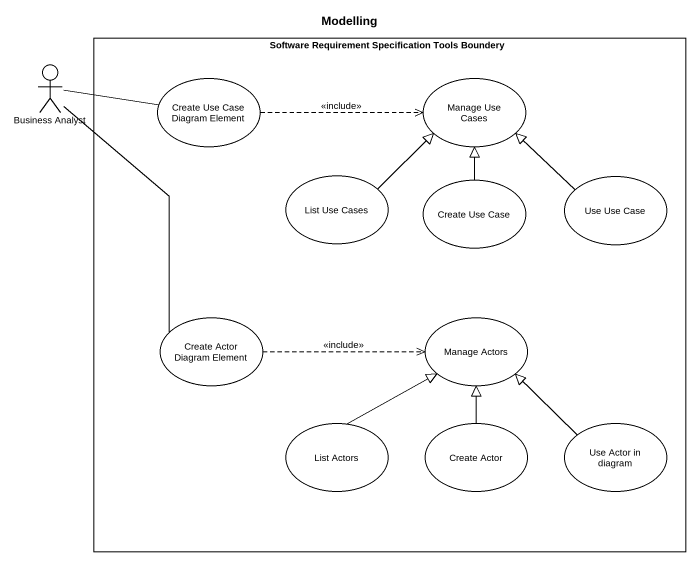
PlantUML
@startuml
title Modelling
actor "Business Analyst" as Business_Analyst
rectangle "Software Requirement Specification Tools Boundery" as Software_Requirement {
  usecase "Create Use Case Diagram Element" as Create_Use_Case_Diagram
  usecase "Manage Use Cases" as Manage_Use_Cases
  usecase "List Use Cases" as List_Use_Cases
  usecase "Create Use Case" as Create_Use_Case
  usecase "Use Use Case" as Use_Use_Case
  usecase "Create Actor Diagram Element" as Create_Actor_Diagram_Element
  usecase "Manage Actors" as Manage_Actors
  usecase "List Actors" as List_Actors
  usecase "Create Actor" as Create_Actor
  usecase "Use Actor in diagram" as Use_Actor_in_diagram
}
Business_Analyst -right- Create_Use_Case_Diagram
Business_Analyst -- Create_Actor_Diagram_Element
Create_Use_Case_Diagram .right.> Manage_Use_Cases : <<include>>
List_Use_Cases -up-|> Manage_Use_Cases
Create_Use_Case -up-|> Manage_Use_Cases
Use_Use_Case -up-|> Manage_Use_Cases
Create_Actor_Diagram_Element .right.> Manage_Actors : <<include>>
List_Actors -up-|> Manage_Actors
Create_Actor -up-|> Manage_Actors
Use_Actor_in_diagram -up-|> Manage_Actors
@enduml
